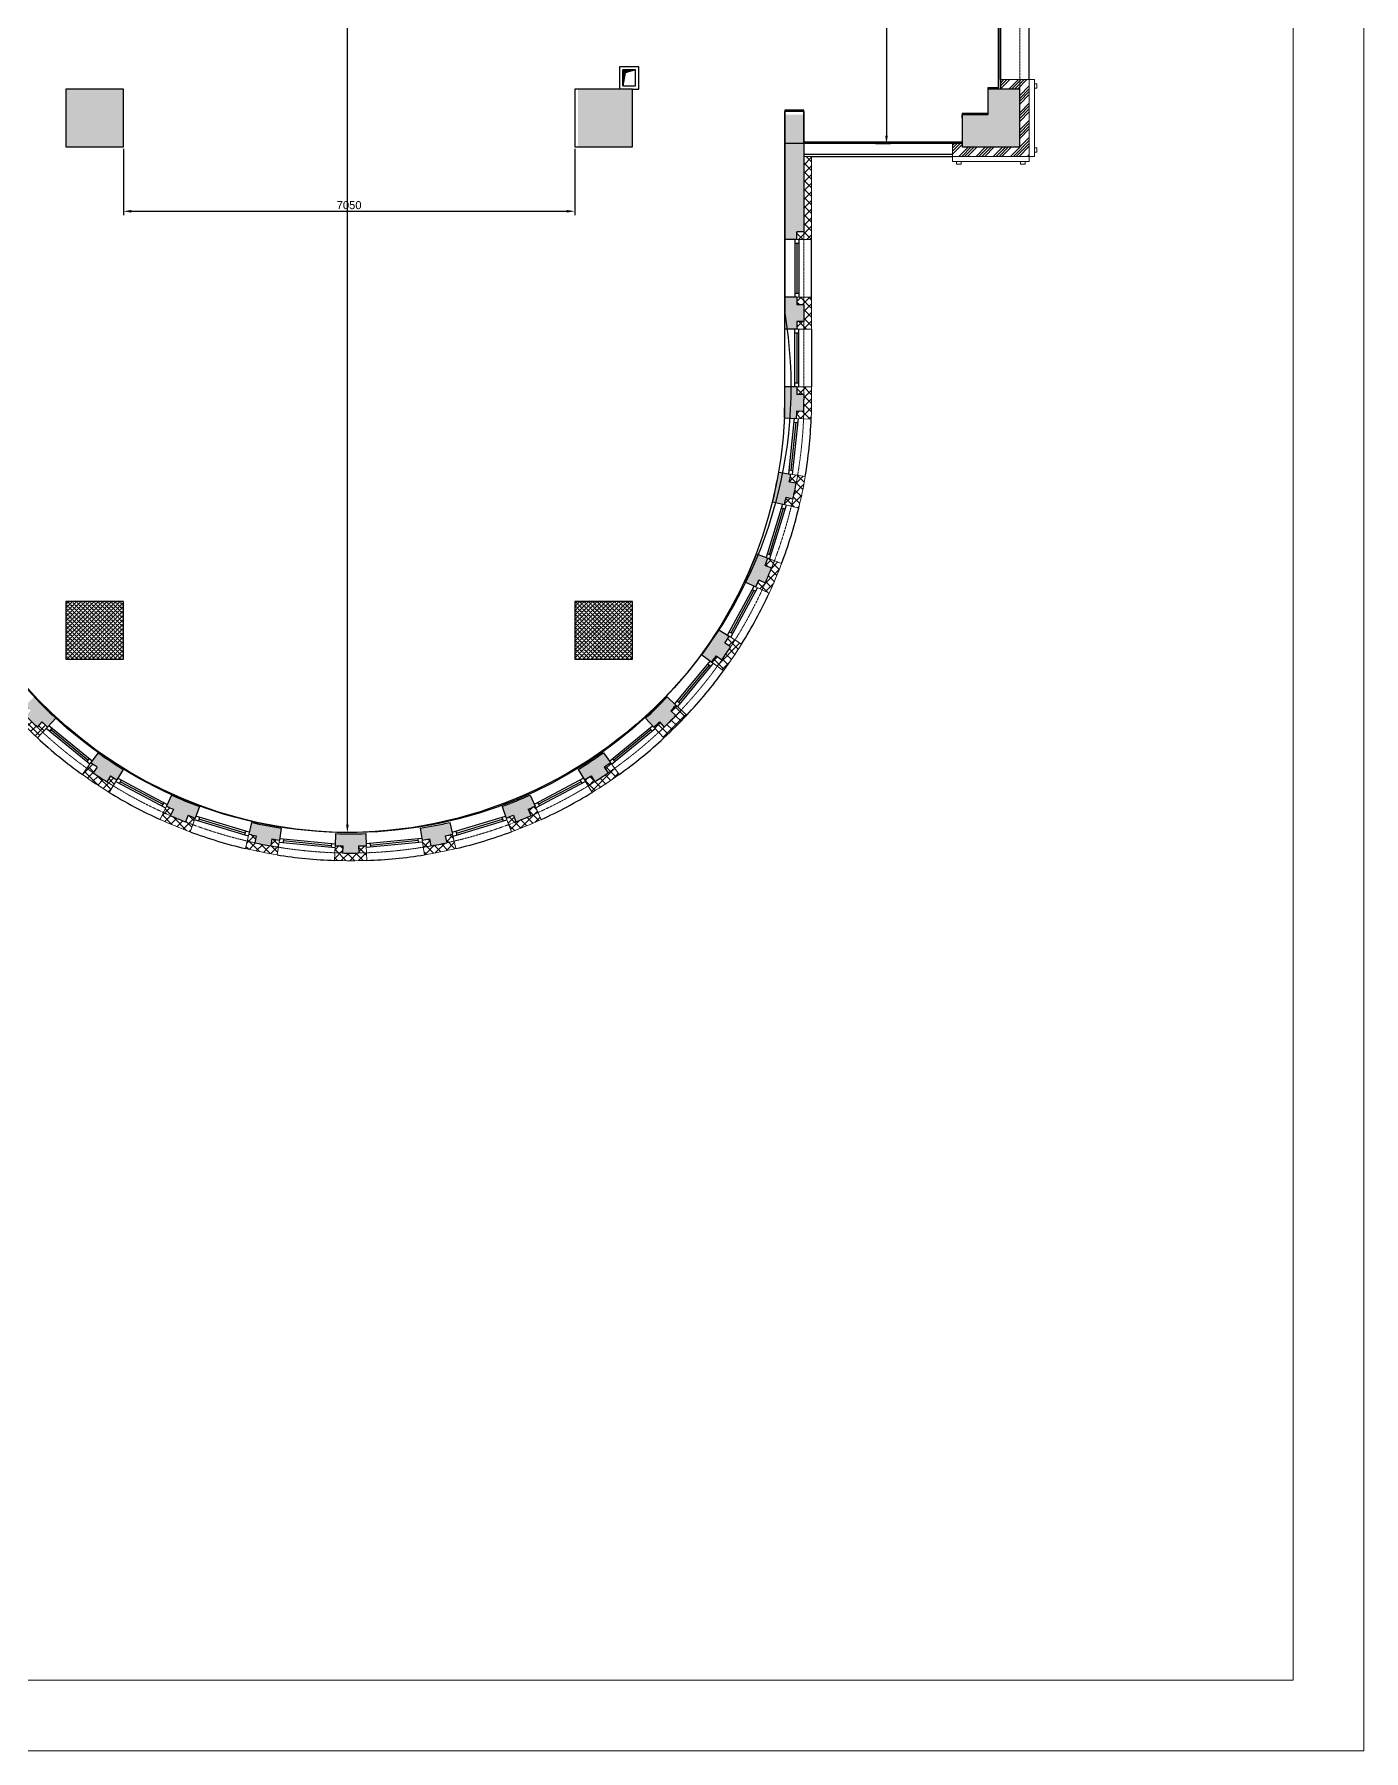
# Model space of a CAD drawing. Header units: millimetres. Extents: x 1175313 to 1258473, y 6259 to 65065.
# Drawn here: x 1237708 to 1258473, y 6259 to 33063 of the extents above; entities that cross this region are included whole.
import ezdxf

# ---------------------------------------------------------------- set-up
doc = ezdxf.new("R2010")
doc.units = ezdxf.units.MM
doc.linetypes.add('HIDDEN', pattern=[0.375, 0.25, -0.125])
for name, color, linetype in [('Baca', 7, 'Continuous'), ('Divar-komek', 7, 'Continuous'), ('Pencere', 7, 'Continuous'), ('plita 2', 7, 'Continuous'), ('Strixleme', 254, 'Continuous'), ('sutun1', 7, 'Continuous'), ('Tavan', 7, 'Continuous')]:
    doc.layers.add(name, color=color, linetype=linetype)
doc.layers.add('Fasad detali', color=37, linetype='Continuous', lineweight=20)
doc.layers.add('obl. mis', color=205, linetype='Continuous', lineweight=18)
doc.layers.add('obl. keramogranit', color=138, linetype='Continuous', lineweight=18, true_color=0x005252)
doc.layers.add('plita', color=182, linetype='Continuous', lineweight=5, true_color=0x3a07c5)
doc.styles.get("Standard").update_dxf_attribs({"font": 'arial.ttf'})
doc.dimstyles.new('ISO-25', dxfattribs={"dimscale": 50, "dimtxt": 2.5, "dimasz": 2.5, "dimexe": 1.25, "dimexo": 0.625, "dimtad": 1, "dimdec": 0, "dimtxsty": 'Standard', "dimcen": 2.5, "dimazin": 3, "dimtfac": 1, "dimtdec": 0, "dimtmove": 0, "dimatfit": 3})
pattern_1 = [(45, (1090324.994, 635036.17), (-33.6759605, 33.6759605), []), (45, (1090358.67, 635036.17), (-33.6759605, 33.6759605), [0, -47.625])]

# ---------------------------------------------------------------- blocks, each defined once
blk = doc.blocks.new('2')
at = {"layer": 'Fasad detali'}
for p, q in [((190494.6, -68361.7), (190494.6, -68353.7)), ((190494.6, -68361.7), (190614.6, -68361.7)), ((190501.1, -68361.7), (190501.1, -68365.7)), ((190501.1, -68365.7), (190508.1, -68365.7)), ((190508.1, -68361.7), (190508.1, -68365.7)), ((190601.1, -68361.7), (190601.1, -68365.7)), ((190601.1, -68365.7), (190608.1, -68365.7)), ((190608.1, -68361.7), (190608.1, -68365.7)), ((190614.6, -68361.7), (190614.6, -68353.7))]:
    blk.add_line(p, q, dxfattribs=at)
blk = doc.blocks.new('*D632')
at = {"color": 0, "lineweight": -2, "transparency": 16777216}
for p, q in [((1242619, 50937), (1242535, 50937)), ((1242598, 20722), (1242598, 50812)), ((1242619, 20597), (1242535, 20597))]:
    blk.add_line(p, q, dxfattribs=at)
at = {"color": 0, "transparency": 16777216}
for points in [[(1242577, 50812), (1242619, 50812), (1242598, 50937)], [(1242577, 20722), (1242619, 20722), (1242598, 20597)]]:
    blk.add_solid(points, dxfattribs=at)
at = {"layer": 'Defpoints', "color": 0, "transparency": 16777216}
for p in [(1242598, 50937), (1242650, 50937), (1242650, 20597)]:
    blk.add_point(p, dxfattribs=at)
at = {"color": 0, "transparency": 16777216, "insert": (1242503, 35767), "char_height": 125, "attachment_point": 5, "rotation": 90}
blk.add_mtext('30340', dxfattribs=at)
blk = doc.blocks.new('*D641')
at = {"color": 0, "lineweight": -2, "transparency": 16777216}
for p, q in [((1250996, 40177), (1251081, 40177)), ((1251019, 40052), (1251019, 31482)), ((1250846, 31357), (1251081, 31357))]:
    blk.add_line(p, q, dxfattribs=at)
at = {"color": 0, "transparency": 16777216}
for points in [[(1250998, 40052), (1251040, 40052), (1251019, 40177)], [(1250998, 31482), (1251040, 31482), (1251019, 31357)]]:
    blk.add_solid(points, dxfattribs=at)
at = {"layer": 'Defpoints', "color": 0, "transparency": 16777216}
for p in [(1250965, 40177), (1250815, 31357), (1251019, 31357)]:
    blk.add_point(p, dxfattribs=at)
at = {"color": 0, "transparency": 16777216, "insert": (1250924, 35767), "char_height": 125, "attachment_point": 5, "rotation": 90}
blk.add_mtext('8820', dxfattribs=at)
blk = doc.blocks.new('*D642')
at = {"color": 0, "lineweight": -2, "transparency": 16777216}
for p, q in [((1239100, 31276), (1239100, 30238)), ((1246150, 31276), (1246150, 30238)), ((1239225, 30300), (1246025, 30300))]:
    blk.add_line(p, q, dxfattribs=at)
at = {"color": 0, "transparency": 16777216}
for points in [[(1239225, 30321), (1239225, 30279), (1239100, 30300)], [(1246025, 30321), (1246025, 30279), (1246150, 30300)]]:
    blk.add_solid(points, dxfattribs=at)
at = {"layer": 'Defpoints', "color": 0, "transparency": 16777216}
for p in [(1239100, 31307), (1246150, 31307), (1246150, 30300)]:
    blk.add_point(p, dxfattribs=at)
at = {"color": 0, "transparency": 16777216, "insert": (1242625, 30395), "char_height": 125, "attachment_point": 5}
blk.add_mtext('7050', dxfattribs=at)

msp = doc.modelspace()

# ---------------------------------------------------------------- hatches: boundary and pattern name
at = {"layer": 'Baca', "linetype": 'ByBlock'}
h = msp.add_hatch(dxfattribs=at)
h.set_pattern_fill('ANSI31', color=256, scale=5, style=0)
h.set_pattern_definition([(45, (1090324.994, -134963.829), (-11.2253202, 11.2253202), [])])
h.paths.add_polyline_path([(1246937.3, 32462.8), (1247089.9, 32507.2), (1246899.9, 32507.2), (1246899.9, 32257.2)])
at = {"layer": 'Strixleme'}
h = msp.add_hatch(dxfattribs=at)
h.set_pattern_fill('SACNCR', color=256, scale=20, style=0)
h.set_pattern_definition(pattern_1)
h.paths.add_polyline_path([(1239099.9, 40207.2), (1238199.9, 40207.2), (1238199.9, 39307.2), (1239099.9, 39307.2)])
h.paths.add_polyline_path([(1239099.9, 32207.2), (1238199.9, 32207.2), (1238199.9, 31307.2), (1239099.9, 31307.2)])
h = msp.add_hatch(dxfattribs=at)
h.set_pattern_fill('SACNCR', color=256, scale=20, style=0)
h.set_pattern_definition(pattern_1)
h.paths.add_polyline_path([(1246199.9, 31307.2), (1247049.9, 31307.2), (1247049.9, 32207.2), (1246199.9, 32207.2)])
h.paths.add_polyline_path([(1246199.9, 39307.2), (1247049.9, 39307.2), (1247049.9, 40207.2), (1246199.9, 40207.2)])
h = msp.add_hatch(dxfattribs=at)
h.set_pattern_fill('ANSI34', color=256, scale=10, style=0)
h.set_pattern_definition([(45, (1090325, 705036.17), (-134.70384, 134.70384), []), (45, (1090369.9, 705036.17), (-134.70384, 134.70384), []), (45, (1090414.8, 705036.17), (-134.70384, 134.70384), []), (45, (1090459.7, 705036.17), (-134.70384, 134.70384), [])])
h.paths.add_polyline_path([(1253249.9, 40357.2), (1252049.9, 40357.2), (1252049.9, 40157.2), (1252199.9, 40157.2), (1252199.9, 40207.2), (1253099.9, 40207.2), (1253099.9, 39307.2), (1252799.9, 39307.2), (1252799.9, 39157.2), (1253249.9, 39157.2)])
h.paths.add_polyline_path([(1253249.9, 32357.2), (1252799.9, 32357.2), (1252799.9, 32207.2), (1253099.9, 32207.2), (1253099.9, 31307.2), (1252199.9, 31307.2), (1252199.9, 31357.2), (1252049.9, 31357.2), (1252049.9, 31157.2), (1253249.9, 31157.2)])
h = msp.add_hatch(dxfattribs=at)
h.set_pattern_fill('SACNCR', color=256, scale=20, style=0)
h.set_pattern_definition([(45, (1090324.994, 285036.17), (-33.6759605, 33.6759605), []), (45, (1090358.67, 285036.17), (-33.6759605, 33.6759605), [0, -47.625])])
h.paths.add_polyline_path([(1252599.9, 39707.2), (1252599.9, 39307.2), (1253099.9, 39307.2), (1253099.9, 40207.2), (1252199.9, 40207.2), (1252199.9, 39707.2)])
h.paths.add_polyline_path([(1252199.9, 31807.2), (1252599.9, 31807.2), (1252599.9, 32207.2), (1253099.9, 32207.2), (1253099.9, 31307.2), (1252199.9, 31307.2)])
h.paths.add_polyline_path([(1252599.9, 35857.2), (1252599.9, 35657.2), (1253649.9, 35657.2), (1253649.9, 35857.2)])
h = msp.add_hatch(dxfattribs=at)
h.set_pattern_fill('SACNCR', color=256, scale=20, style=0)
h.set_pattern_definition(pattern_1)
h.paths.add_polyline_path([(1235869.9, 31857.2), (1235569.9, 31857.2), (1235569.9, 31757.2), (1235869.9, 31757.2)])
edge = h.paths.add_edge_path()
edge.add_arc((1242649.9, 27357.2), 6970, 271.0135, 271.99999, ccw=False)
edge.add_line((1242773.2, 20388.3), (1242777.1, 20278.4))
edge.add_arc((1242649.9, 27357.2), 7080, 268.97115, 271.02883, ccw=False)
edge.add_line((1242522.8, 20278.4), (1242526.6, 20388.3))
edge.add_arc((1242649.9, 27357.2), 6970, 267.99999, 268.98648, ccw=False)
edge.add_line((1242406.7, 20391.5), (1242413.3, 20581.4))
edge.add_arc((1242649.9, 27357.2), 6780, 267.99999, 271.99999)
edge.add_line((1242886.5, 20581.4), (1242893.2, 20391.5))
edge = h.paths.add_edge_path()
edge.add_line((1239097.3, 21582.5), (1238997.7, 21420.7))
edge.add_arc((1242649.9, 27357.2), 6970, 237.41345, 238.39994, ccw=False)
edge.add_line((1238896.1, 21484.5), (1238838.4, 21390.8))
edge.add_arc((1242649.9, 27357.2), 7080, 235.37108, 237.42878, ccw=False)
edge.add_line((1238626.7, 21531.5), (1238690.7, 21620.9))
edge.add_arc((1242649.9, 27357.2), 6970, 234.39992, 235.38641, ccw=False)
edge.add_line((1238592.5, 21689.9), (1238703.1, 21844.4))
edge.add_arc((1242649.9, 27357.2), 6780, 234.39992, 238.39994)
edge = h.paths.add_edge_path()
edge.add_line((1240286.6, 21002.5), (1240220.4, 20824.4))
edge.add_arc((1242649.9, 27357.2), 6970, 248.61344, 249.59993, ccw=False)
edge.add_line((1240108.3, 20867.2), (1240069.9, 20764.1))
edge.add_arc((1242649.9, 27357.2), 7080, 246.57109, 248.62877, ccw=False)
edge.add_line((1239834.8, 20861), (1239880.3, 20961.1))
edge.add_arc((1242649.9, 27357.2), 6970, 245.59993, 246.58642, ccw=False)
edge.add_line((1239770.6, 21009.8), (1239849.1, 21182.8))
edge.add_arc((1242649.9, 27357.2), 6780, 245.59993, 249.59993)
edge = h.paths.add_edge_path()
edge.add_arc((1242649.9, 27357.2), 6970, 259.81346, 260.79995, ccw=False)
edge.add_line((1241417.3, 20497.1), (1241399.7, 20388.5))
edge.add_arc((1242649.9, 27357.2), 7080, 257.77109, 259.82879, ccw=False)
edge.add_line((1241150.3, 20437.9), (1241175.4, 20545))
edge.add_arc((1242649.9, 27357.2), 6970, 256.79993, 257.78642, ccw=False)
edge.add_line((1241058.3, 20571.4), (1241101.7, 20756.4))
edge.add_arc((1242649.9, 27357.2), 6780, 256.79992, 260.79995)
edge.add_line((1241565.9, 20664.5), (1241535.6, 20476.9))
h.paths.add_polyline_path([(1235869.9, 28457.2), (1235679.9, 28457.2), (1235679.9, 28577.2), (1235569.9, 28577.2), (1235569.9, 31757.2), (1235869.9, 31757.2)])
edge = h.paths.add_edge_path()
edge.add_line((1235875.9, 27073.4), (1235686, 27065.4))
edge.add_arc((1242649.9, 27357.2), 6970, 181.4131, 182.39959, ccw=False)
edge.add_line((1235682, 27185.4), (1235572.1, 27180.7))
edge.add_arc((1242649.9, 27357.2), 7080, 180, 181.42842, ccw=False)
edge.add_line((1235569.9, 27357.2), (1235569.9, 27437.2))
edge.add_line((1235569.9, 27437.2), (1235679.9, 27437.2))
edge.add_line((1235679.9, 27437.2), (1235679.9, 27557.2))
edge.add_line((1235679.9, 27557.2), (1235869.9, 27557.2))
edge.add_line((1235869.9, 27557.2), (1235869.9, 27357.2))
edge.add_arc((1242649.9, 27357.2), 6780, 180, 182.39959)
edge = h.paths.add_edge_path()
edge.add_line((1236060, 25763), (1235875.4, 25718.3))
edge.add_arc((1242649.9, 27357.2), 6970, 192.61339, 193.59988, ccw=False)
edge.add_line((1235848.1, 25835.2), (1235741.2, 25809.3))
edge.add_arc((1242649.9, 27357.2), 7080, 190.57103, 192.62872, ccw=False)
edge.add_line((1235690.1, 26058.4), (1235798.6, 26076.7))
edge.add_arc((1242649.9, 27357.2), 6970, 189.59986, 190.58635, ccw=False)
edge.add_line((1235777.5, 26194.9), (1235964.9, 26226.6))
edge.add_arc((1242649.9, 27357.2), 6780, 189.59986, 193.59987)
edge = h.paths.add_edge_path()
edge.add_line((1236495.2, 24513.4), (1236322.7, 24433.7))
edge.add_arc((1242649.9, 27357.2), 6970, 203.81336, 204.79985, ccw=False)
edge.add_line((1236273.3, 24543), (1236173.4, 24496.9))
edge.add_arc((1242649.9, 27357.2), 7080, 201.77102, 203.82869, ccw=False)
edge.add_line((1236074.9, 24731.3), (1236177.8, 24770.3))
edge.add_arc((1242649.9, 27357.2), 6970, 200.79986, 201.78635, ccw=False)
edge.add_line((1236134.2, 24882.2), (1236311.8, 24949.6))
edge.add_arc((1242649.9, 27357.2), 6780, 200.79985, 204.79985)
edge = h.paths.add_edge_path()
edge.add_line((1237164.8, 23372.1), (1237011.1, 23260.4))
edge.add_arc((1242649.9, 27357.2), 6970, 215.01336, 215.99985, ccw=False)
edge.add_line((1236941.4, 23358.1), (1236852.4, 23293.4))
edge.add_arc((1242649.9, 27357.2), 7080, 212.971, 215.02869, ccw=False)
edge.add_line((1236710.2, 23504.2), (1236803.5, 23562.5))
edge.add_arc((1242649.9, 27357.2), 6970, 211.99984, 212.98632, ccw=False)
edge.add_line((1236739, 23663.7), (1236900.2, 23764.4))
edge.add_arc((1242649.9, 27357.2), 6780, 211.99983, 215.99985)
edge = h.paths.add_edge_path()
edge.add_line((1238043.3, 22382.6), (1237914.2, 22243.1))
edge.add_arc((1242649.9, 27357.2), 6970, 226.21339, 227.19988, ccw=False)
edge.add_line((1237826.9, 22325.4), (1237752.1, 22244.7))
edge.add_arc((1242649.9, 27357.2), 7080, 224.17105, 226.22872, ccw=False)
edge.add_line((1237571.7, 22423.9), (1237651.9, 22499.2))
edge.add_arc((1242649.9, 27357.2), 6970, 223.19989, 224.18638, ccw=False)
edge.add_line((1237569, 22586), (1237707.5, 22716))
edge.add_arc((1242649.9, 27357.2), 6780, 223.19988, 227.19988)
h = msp.add_hatch(dxfattribs=at)
h.set_pattern_fill('SACNCR', color=256, scale=20, style=0)
h.set_pattern_definition(pattern_1)
h.paths.add_polyline_path([(1249729.9, 31807.2), (1249429.9, 31807.2), (1249429.9, 31757.2), (1249729.9, 31757.2)])
h.paths.add_polyline_path([(1246202.6, 21582.5), (1246302.1, 21420.7, 0.0043044), (1246403.8, 21484.5), (1246461.4, 21390.8, 0.0089786), (1246673.2, 21531.5), (1246609.2, 21620.9, 0.0043044), (1246707.3, 21689.9), (1246596.7, 21844.4, -0.0174552)])
h.paths.add_polyline_path([(1245013.3, 21002.5), (1245079.5, 20824.4, 0.0043044), (1245191.6, 20867.2), (1245229.9, 20764.1, 0.0089785), (1245465, 20861), (1245419.6, 20961.1, 0.0043044), (1245529.3, 21009.8), (1245450.8, 21182.8, -0.0174551)])
h.paths.add_polyline_path([(1243764.3, 20476.9, 0.0043044), (1243882.6, 20497.1), (1243900.2, 20388.5, 0.0089786), (1244149.6, 20437.9), (1244124.5, 20545, 0.0043044), (1244241.5, 20571.4), (1244198.2, 20756.4, -0.0174552), (1243733.9, 20664.5)])
h.paths.add_polyline_path([(1249424, 27073.4), (1249613.8, 27065.4, 0.0043044), (1249617.8, 27185.4), (1249727.7, 27180.7, 0.0062327), (1249729.9, 27357.2), (1249729.9, 27437.2), (1249619.9, 27437.2), (1249619.9, 27557.2), (1249429.9, 27557.2), (1249429.9, 27357.2, -0.0104706)])
h.paths.add_polyline_path([(1249239.8, 25763), (1249424.5, 25718.3, 0.0043044), (1249451.7, 25835.2), (1249558.6, 25809.3, 0.0089786), (1249609.8, 26058.4), (1249501.3, 26076.7, 0.0043044), (1249522.3, 26194.9), (1249335, 26226.6, -0.0174551)])
h.paths.add_polyline_path([(1248804.7, 24513.4), (1248977.1, 24433.7, 0.0043044), (1249026.5, 24543), (1249126.4, 24496.9, 0.0089785), (1249224.9, 24731.3), (1249122.1, 24770.3, 0.0043044), (1249165.7, 24882.2), (1248988.1, 24949.6, -0.017455)])
h.paths.add_polyline_path([(1248135.1, 23372.1), (1248288.8, 23260.4, 0.0043044), (1248358.5, 23358.1), (1248447.5, 23293.4, 0.0089786), (1248589.7, 23504.2), (1248496.4, 23562.5, 0.0043044), (1248560.8, 23663.7), (1248399.7, 23764.4, -0.0174551)])
h.paths.add_polyline_path([(1247256.6, 22382.6), (1247385.6, 22243.1, 0.0043044), (1247473, 22325.4), (1247547.7, 22244.7, 0.0089785), (1247728.1, 22423.9), (1247648, 22499.2, 0.0043044), (1247730.8, 22586), (1247592.3, 22716, -0.017455)])
h.paths.add_polyline_path([(1249429.9, 28957.2), (1249619.9, 28957.2), (1249619.9, 28837.2), (1249729.9, 28837.2), (1249729.9, 28577.2), (1249619.9, 28577.2), (1249619.9, 28457.2), (1249429.9, 28457.2)])
h.paths.add_polyline_path([(1249619.9, 29857.2), (1249429.9, 29857.2), (1249429.9, 31757.2), (1249729.9, 31757.2), (1249729.9, 29977.2), (1249619.9, 29977.2)])
h = msp.add_hatch(dxfattribs=at)
h.set_pattern_fill('ANSI37', color=256, scale=30, style=0)
h.set_pattern_definition([(315, (1090324.99, -633521.7), (-67.351921, -67.351921), []), (225, (1090324.99, -633521.7), (-67.351921, 67.351921), [])])
h.paths.add_polyline_path([(1235686, 27065.4), (1235456.2, 27055.8, -0.0104721), (1235449.9, 27357.2), (1235449.9, 27557.2), (1235679.9, 27557.2), (1235679.9, 27437.2), (1235569.9, 27437.2), (1235569.9, 27357.2, 0.0062332), (1235572.1, 27180.7), (1235682, 27185.4, 0.0043055)])
h.paths.add_polyline_path([(1236173.4, 24496.9), (1236273.3, 24543, 0.0043044), (1236322.7, 24433.7), (1236113.9, 24337.2, -0.017455), (1235919.2, 24800.5), (1236134.2, 24882.2, 0.0043044), (1236177.8, 24770.3), (1236074.9, 24731.3, 0.0089785)])
h.paths.add_polyline_path([(1249185.9, 24337.2), (1248977.1, 24433.7, 0.0043044), (1249026.5, 24543), (1249126.4, 24496.9, 0.0089785), (1249224.9, 24731.3), (1249122.1, 24770.3, 0.0043044), (1249165.7, 24882.2), (1249380.7, 24800.5, -0.017455)])
h.paths.add_polyline_path([(1235679.9, 28457.2), (1235449.9, 28457.2), (1235449.9, 28957.2), (1235449.9, 29557.2), (1235569.9, 29557.2), (1235569.9, 28577.2), (1235679.9, 28577.2)])
h.paths.add_polyline_path([(1235875.4, 25718.3), (1235651.8, 25664.2, -0.0174551), (1235550.8, 26156.5), (1235777.5, 26194.9, 0.0043044), (1235798.6, 26076.7), (1235690.1, 26058.4, 0.0089786), (1235741.2, 25809.3), (1235848.1, 25835.2, 0.0043044)])
h.paths.add_polyline_path([(1236825, 23125.2, -0.0174551), (1236544, 23541.8), (1236739, 23663.7, 0.0043044), (1236803.5, 23562.5), (1236710.2, 23504.2, 0.0089786), (1236852.4, 23293.4), (1236941.4, 23358.1, 0.0043044), (1237011.1, 23260.4)])
h.paths.add_polyline_path([(1237752.1, 22244.7), (1237826.9, 22325.4, 0.0043044), (1237914.2, 22243.1), (1237757.9, 22074.4, -0.017455), (1237401.3, 22428.5), (1237569, 22586, 0.0043044), (1237651.9, 22499.2), (1237571.7, 22423.9, 0.0089785)])
h.paths.add_polyline_path([(1238877.2, 21224.8, -0.0174552), (1238458.6, 21502.9), (1238592.5, 21689.9, 0.0043044), (1238690.7, 21620.9), (1238626.7, 21531.5, 0.0089786), (1238838.4, 21390.8), (1238896.1, 21484.5, 0.0043044), (1238997.7, 21420.7)])
h.paths.add_polyline_path([(1240140.2, 20608.8, -0.0174551), (1239675.6, 20800.3), (1239770.6, 21009.8, 0.0043044), (1239880.3, 20961.1), (1239834.8, 20861, 0.0089785), (1240069.9, 20764.1), (1240108.3, 20867.2, 0.0043044), (1240220.4, 20824.4)])
h.paths.add_polyline_path([(1241498.8, 20249.9, -0.0174552), (1241005.8, 20347.5), (1241058.3, 20571.4, 0.0043044), (1241175.4, 20545), (1241150.3, 20437.9, 0.0089786), (1241399.7, 20388.5), (1241417.3, 20497.1, 0.0043044), (1241535.6, 20476.9)])
h.paths.add_polyline_path([(1242901.2, 20161.6, -0.0174551), (1242398.7, 20161.6), (1242406.7, 20391.5, 0.0043044), (1242526.6, 20388.3), (1242522.8, 20278.4, 0.0089786), (1242777.1, 20278.4), (1242773.2, 20388.3, 0.0043044), (1242893.2, 20391.5)])
h.paths.add_polyline_path([(1244294.1, 20347.5, -0.0174552), (1243801.1, 20249.9), (1243764.3, 20476.9, 0.0043044), (1243882.6, 20497.1), (1243900.2, 20388.5, 0.0089786), (1244149.6, 20437.9), (1244124.5, 20545, 0.0043044), (1244241.5, 20571.4)])
h.paths.add_polyline_path([(1245159.7, 20608.8), (1245079.5, 20824.4, 0.0043044), (1245191.6, 20867.2), (1245229.9, 20764.1, 0.0089785), (1245465, 20861), (1245419.6, 20961.1, 0.0043044), (1245529.3, 21009.8), (1245624.3, 20800.3, -0.0174551)])
h.paths.add_polyline_path([(1246841.2, 21502.9, -0.0174552), (1246422.6, 21224.8), (1246302.1, 21420.7, 0.0043044), (1246403.8, 21484.5), (1246461.4, 21390.8, 0.0089786), (1246673.2, 21531.5), (1246609.2, 21620.9, 0.0043044), (1246707.3, 21689.9)])
h.paths.add_polyline_path([(1247898.5, 22428.5, -0.017455), (1247541.9, 22074.4), (1247385.6, 22243.1, 0.0043044), (1247473, 22325.4), (1247547.7, 22244.7, 0.0089785), (1247728.1, 22423.9), (1247648, 22499.2, 0.0043044), (1247730.8, 22586)])
h.paths.add_polyline_path([(1248474.9, 23125.2), (1248288.8, 23260.4, 0.0043044), (1248358.5, 23358.1), (1248447.5, 23293.4, 0.0089786), (1248589.7, 23504.2), (1248496.4, 23562.5, 0.0043044), (1248560.8, 23663.7), (1248755.9, 23541.8, -0.0174551)])
h.paths.add_polyline_path([(1249648.1, 25664.2), (1249424.5, 25718.3, 0.0043044), (1249451.7, 25835.2), (1249558.6, 25809.3, 0.0089786), (1249609.8, 26058.4), (1249501.3, 26076.7, 0.0043044), (1249522.3, 26194.9), (1249749.1, 26156.5, -0.0174551)])
h.paths.add_polyline_path([(1249849.9, 27357.2, -0.0104717), (1249843.6, 27055.8), (1249613.8, 27065.4, 0.0043055), (1249617.8, 27185.4), (1249727.7, 27180.7, 0.0062327), (1249729.9, 27357.2), (1249729.9, 27437.2), (1249619.9, 27437.2), (1249619.9, 27557.2), (1249849.9, 27557.2)])
h.paths.add_polyline_path([(1249849.9, 28457.2), (1249619.9, 28457.2), (1249619.9, 28577.2), (1249729.9, 28577.2), (1249729.9, 28837.2), (1249619.9, 28837.2), (1249619.9, 28957.2), (1249849.9, 28957.2)])
h.paths.add_polyline_path([(1249849.9, 29857.2), (1249619.9, 29857.2), (1249619.9, 29977.2), (1249729.9, 29977.2), (1249729.9, 31157.2), (1249849.9, 31157.2)])
h = msp.add_hatch(dxfattribs=at)
h.set_pattern_fill('SACNCR', color=256, scale=20, style=0)
h.set_pattern_definition([(225, (1338974.86, -143521.7), (33.67596, -33.67596), []), (225, (1338941.186, -143521.7), (33.67596, -33.67596), [0, -47.625])])
h.paths.add_polyline_path([(1239099.9, 23307.2), (1238199.9, 23307.2), (1238199.9, 24207.2), (1239099.9, 24207.2)])
h = msp.add_hatch(dxfattribs=at)
h.set_pattern_fill('SACNCR', color=256, scale=20, style=0)
h.set_pattern_definition(pattern_1)
h.paths.add_polyline_path([(1246149.9, 23307.2), (1247049.9, 23307.2), (1247049.9, 24207.2), (1246149.9, 24207.2)])

# ---------------------------------------------------------------- linework, layer by layer
at = {"color": 251, "lineweight": 5, "true_color": 0x636466}
msp.add_lwpolyline([(1175313.3, 6258.6), (1258473.3, 6258.6), (1258473.3, 65064.6), (1175313.3, 65064.6), (1175313.3, 6258.6)], dxfattribs=at)
msp.add_lwpolyline([(1176413.3, 7358.6), (1257373.3, 7358.6), (1257373.3, 63964.6), (1176413.3, 63964.6)], close=True, dxfattribs=at)
at = {"color": 1, "lineweight": 30}
msp.add_lwpolyline([(1252799.9, 39307.2), (1252799.9, 32207.2), (1252599.9, 32207.2), (1252599.9, 31807.2), (1252199.9, 31807.2), (1252199.9, 31357.2), (1249429.9, 31357.2), (1249429.9, 28707.2, -0.4599022), (1242649.9, 20597.2, -0.416302), (1235869.9, 27357.2), (1235869.9, 29777.2), (1230849.9, 29777.2), (1230849.9, 48257.2)], format="xyb", dxfattribs=at)
at = {"layer": 'Baca', "linetype": 'ByBlock'}
msp.add_lwpolyline([(1247099.9, 32507.2), (1246937.3, 32462.8), (1246899.9, 32257.2)], dxfattribs=at)
at = {"layer": 'Divar-komek'}
for p, q in [((1253249.9, 32357.2), (1253249.9, 35557.2)), ((1249429.9, 28957.2), (1249429.9, 29857.2)), ((1249849.9, 28957.2), (1249849.9, 29857.2)), ((1249849.9, 28457.2), (1249849.9, 27557.2))]:
    msp.add_line(p, q, dxfattribs=at)
for radius, start, end in [(6970, 357.60016, 357.6003), (7200, 350.40025, 357.6003), (7200, 339.20034, 346.40038), (6970, 346.40027, 346.40038), (7200, 328.0004, 335.20044), (7200, 316.79988, 323.99992), (6970, 316.79988, 316.79997), (7200, 227.20002, 234.40007), (7200, 305.59993, 312.79998), (7200, 238.39993, 245.59998), (7200, 294.40002, 301.60007), (7200, 249.59988, 256.79992), (7200, 283.20008, 290.40012), (7200, 260.79995, 267.99999), (7200, 272.00001, 279.20005)]:
    msp.add_arc((1242649.9, 27357.2), radius, start, end, dxfattribs=at)
at = {"layer": 'obl. keramogranit'}
for p, q in [((1252799.9, 32357.2), (1253249.9, 32357.2)), ((1252799.9, 32357.2), (1252799.9, 32207.2)), ((1253249.9, 31157.2), (1253249.9, 32357.2)), ((1252049.9, 31157.2), (1252049.9, 31357.2)), ((1252049.9, 31357.2), (1252199.9, 31357.2)), ((1252049.9, 31157.2), (1253249.9, 31157.2))]:
    msp.add_line(p, q, dxfattribs=at)
at = {"layer": 'obl. mis'}
for p, q in [((1249849.9, 31157.2), (1249729.9, 31157.2)), ((1249849.9, 31157.2), (1249849.9, 29857.2)), ((1249619.9, 29857.2), (1249849.9, 29857.2)), ((1249849.9, 28957.2), (1249619.9, 28957.2)), ((1249849.9, 28957.2), (1249849.9, 28457.2)), ((1249849.9, 28457.2), (1249849.9, 28957.2)), ((1249849.9, 28457.2), (1249619.9, 28457.2)), ((1249619.9, 27557.2), (1249849.9, 27557.2)), ((1249849.9, 27557.2), (1249849.9, 27357.2)), ((1249613.8, 27065.4), (1249843.6, 27055.8)), ((1249840.9, 26995.8), (1249841.1, 26995.8)), ((1249749.1, 26156.5), (1249522.3, 26194.9)), ((1249648.1, 25664.2), (1249424.5, 25718.3)), ((1249633.9, 25605.9), (1249633.7, 25606)), ((1249165.7, 24882.2), (1249380.7, 24800.5)), ((1248986.2, 24429.5), (1249185.9, 24337.2)), ((1248755.9, 23541.8), (1248560.8, 23663.7)), ((1248288.8, 23260.4), (1248474.9, 23125.2)), ((1247730.8, 22586), (1247898.5, 22428.5)), ((1237914.2, 22243.1), (1237757.9, 22074.4)), ((1247385.6, 22243.1), (1247541.9, 22074.4)), ((1238458.6, 21502.9), (1238592.5, 21689.9)), ((1246841.2, 21502.9), (1246707.3, 21689.9)), ((1238997.7, 21420.7), (1238877.2, 21224.8)), ((1246302.1, 21420.7), (1246422.6, 21224.8)), ((1239675.6, 20800.3), (1239770.6, 21009.8)), ((1245624.3, 20800.3), (1245529.3, 21009.8)), ((1240220.4, 20824.4), (1240140.2, 20608.8)), ((1245079.5, 20824.4), (1245159.7, 20608.8)), ((1241005.8, 20347.5), (1241058.3, 20571.4)), ((1241498.8, 20249.9), (1241535.6, 20476.9)), ((1242406.7, 20391.5), (1242398.7, 20161.6)), ((1242893.2, 20391.5), (1242901.2, 20161.6)), ((1243801.1, 20249.9), (1243764.3, 20476.9)), ((1244294.1, 20347.5), (1244241.5, 20571.4))]:
    msp.add_line(p, q, dxfattribs=at)
for start, end in [(357.60015, 0.0001), (346.40012, 350.40013), (335.20014, 339.20014), (324.00014, 328.00016), (223.19989, 227.19989), (312.80011, 316.80011), (234.39992, 238.39994), (301.60006, 305.60008), (245.59993, 249.59993), (290.40007, 294.40007), (256.79993, 260.79995), (267.99999, 271.99999), (279.20005, 283.20007)]:
    msp.add_arc((1242649.9, 27357.2), 7200, start, end, dxfattribs=at)
at = {"layer": 'Pencere'}
for p, q in [((1252769.9, 32207.2), (1252769.9, 35657.2)), ((1252799.9, 32357.2), (1252799.9, 35557.2)), ((1252049.9, 31187.2), (1249729.9, 31187.2)), ((1249849.9, 31157.2), (1252049.9, 31157.2)), ((1249589.9, 29857.2), (1249589.9, 28957.2)), ((1249649.9, 29797.2), (1249589.9, 29797.2)), ((1249619.9, 29797.2), (1249619.9, 29017.2)), ((1249649.9, 29857.2), (1249649.9, 28957.2)), ((1249649.9, 29017.2), (1249589.9, 29017.2)), ((1249589.9, 27557.2), (1249589.9, 28457.2)), ((1249649.9, 27557.2), (1249649.9, 28457.2)), ((1249649.9, 28397.2), (1249589.9, 28397.2)), ((1249619.9, 28397.2), (1249619.9, 27617.2)), ((1249649.9, 27617.2), (1249589.9, 27617.2)), ((1249492.7, 26199.9), (1249583.8, 27066.7)), ((1249528.8, 26256.4), (1249607.3, 27003.9)), ((1249552, 26189.9), (1249643.8, 27064.1)), ((1249577.5, 27007), (1249637.2, 27000.7)), ((1249499, 26259.6), (1249558.6, 26253.3)), ((1249395.3, 25725.4), (1249137.6, 24892.8)), ((1249406.2, 25659.2), (1249184, 24941.2)), ((1249453.7, 25711.2), (1249193.8, 24871.5)), ((1249377.5, 25668.1), (1249434.9, 25650.3)), ((1249155.3, 24950.1), (1249212.6, 24932.4)), ((1248535.3, 23679.6), (1248949.8, 24446.3)), ((1248586.3, 23647.8), (1249004.4, 24421.1)), ((1248921.3, 24393.5), (1248974.1, 24365)), ((1248590.3, 23718.2), (1248947.7, 24379.3)), ((1248563.9, 23732.4), (1248616.7, 23703.9)), ((1248264.5, 23278.1), (1247708.9, 22606.5)), ((1248313.1, 23242.7), (1247752.8, 22565.4)), ((1248249.3, 23212.7), (1247770.3, 22633.6)), ((1248226.2, 23231.8), (1248272.4, 23193.6)), ((1247747.2, 22652.7), (1247793.4, 22614.5)), ((1238610, 21714.4), (1237934.6, 22265.2)), ((1246689.8, 21714.4), (1247365.2, 22265.2)), ((1238575, 21665.5), (1237893.8, 22221.1)), ((1237981.1, 22227.3), (1237943.2, 22180.8)), ((1238544.6, 21729.1), (1237962.1, 22204.1)), ((1246724.8, 21665.5), (1247406.1, 22221.1)), ((1246755.3, 21729.1), (1247337.7, 22204.1)), ((1247318.7, 22227.3), (1247356.7, 22180.8)), ((1238563.5, 21752.3), (1238525.6, 21705.8)), ((1246736.3, 21752.3), (1246774.3, 21705.8)), ((1239013.5, 21446.3), (1239783, 21037.2)), ((1246286.4, 21446.3), (1245516.8, 21037.2)), ((1238982, 21395.1), (1239758.2, 20982.4)), ((1239066.5, 21418.2), (1239038.3, 21365.2)), ((1239052.4, 21391.7), (1239716, 21038.8)), ((1246317.9, 21395.1), (1245541.7, 20982.4)), ((1246247.5, 21391.7), (1245583.9, 21038.8)), ((1246233.4, 21418.2), (1246261.6, 21365.2)), ((1239730.1, 21065.3), (1239701.9, 21012.3)), ((1245569.8, 21065.3), (1245598, 21012.3)), ((1241051.5, 20542.1), (1240209.9, 20796.2)), ((1241065.2, 20600.7), (1240230.8, 20852.6)), ((1240288.3, 20835.2), (1240270.9, 20777.8)), ((1240999.1, 20589.3), (1240279.6, 20806.5)), ((1244234.7, 20600.7), (1245069, 20852.6)), ((1244248.4, 20542.1), (1245089.9, 20796.2)), ((1244300.8, 20589.3), (1245020.3, 20806.5)), ((1245011.6, 20835.2), (1245028.9, 20777.8)), ((1241007.8, 20618), (1240990.4, 20560.6)), ((1241530.8, 20447.2), (1242405.6, 20361.5)), ((1241540.4, 20506.6), (1242407.7, 20421.5)), ((1241600.1, 20500.7), (1241594.2, 20441)), ((1241597.2, 20470.9), (1242345.1, 20397.5)), ((1242348.1, 20427.4), (1242342.2, 20367.7)), ((1243759.5, 20506.6), (1242892.1, 20421.5)), ((1243769.1, 20447.2), (1242894.2, 20361.5)), ((1242951.8, 20427.4), (1242957.7, 20367.7)), ((1243702.7, 20470.9), (1242954.7, 20397.5)), ((1243699.8, 20500.7), (1243705.6, 20441)), ((1244292.1, 20618), (1244309.4, 20560.6))]:
    msp.add_line(p, q, dxfattribs=at)
at = {"layer": 'plita', "linetype": 'HIDDEN', "ltscale": 5}
for p, q in [((1253099.9, 35657.2), (1253099.9, 32207.2)), ((1249729.9, 28837.2), (1249729.9, 29977.2)), ((1249729.9, 28577.2), (1249729.9, 27437.2))]:
    msp.add_line(p, q, dxfattribs=at)
for start, end in [(349.42897, 358.57158), (338.22898, 347.37128), (327.029, 336.17131), (315.82895, 324.97131), (226.22872, 235.37108), (304.62892, 313.77128), (237.42878, 246.57109), (293.42891, 302.57122), (248.62877, 257.77109), (282.22891, 291.37123), (259.82879, 268.97117), (271.02883, 280.17121)]:
    msp.add_arc((1242649.9, 27357.2), 7080, start, end, dxfattribs=at)
at = {"layer": 'plita 2'}
for p, q in [((1247099.9, 32507.2), (1246899.9, 32507.2)), ((1246899.9, 32257.2), (1246899.9, 32507.2)), ((1247099.9, 32257.2), (1247099.9, 32507.2)), ((1246899.9, 32257.2), (1247099.9, 32257.2)), ((1252049.9, 31357.2), (1249729.9, 31357.2))]:
    msp.add_line(p, q, dxfattribs=at)
at = {"layer": 'sutun1'}
for p, q in [((1249429.9, 29857.2), (1249429.9, 31857.2)), ((1249729.9, 31857.2), (1249429.9, 31857.2)), ((1249729.9, 31857.2), (1249729.9, 29977.2)), ((1252199.9, 31757.2), (1252199.9, 31807.2)), ((1249619.9, 29857.2), (1249429.9, 29857.2)), ((1249729.9, 29977.2), (1249619.9, 29977.2)), ((1249619.9, 29857.2), (1249619.9, 29977.2)), ((1249429.9, 28457.2), (1249429.9, 28957.2)), ((1249619.9, 28957.2), (1249429.9, 28957.2)), ((1249619.9, 28957.2), (1249619.9, 28837.2)), ((1249729.9, 28837.2), (1249619.9, 28837.2)), ((1249729.9, 28837.2), (1249729.9, 28577.2)), ((1249619.9, 28457.2), (1249429.9, 28457.2)), ((1249729.9, 28577.2), (1249619.9, 28577.2)), ((1249619.9, 28577.2), (1249619.9, 28457.2)), ((1249619.9, 27557.2), (1249429.9, 27557.2)), ((1249429.9, 27357.2), (1249429.9, 27557.2)), ((1249619.9, 27557.2), (1249619.9, 27437.2)), ((1249729.9, 27437.2), (1249619.9, 27437.2)), ((1249729.9, 27437.2), (1249729.9, 27357.2)), ((1249424, 27073.4), (1249613.8, 27065.4)), ((1249617.8, 27185.4), (1249727.7, 27180.7)), ((1249335, 26226.6), (1249522.3, 26194.9)), ((1249501.3, 26076.7), (1249609.8, 26058.4)), ((1249239.8, 25763), (1249424.5, 25718.3)), ((1249451.7, 25835.2), (1249558.6, 25809.3)), ((1248988.1, 24949.6), (1249165.7, 24882.2)), ((1249122.1, 24770.3), (1249224.9, 24731.3)), ((1248804.7, 24513.4), (1248977.1, 24433.7)), ((1249026.5, 24543), (1249126.4, 24496.9)), ((1248399.7, 23764.4), (1248560.8, 23663.7)), ((1248135.1, 23372.1), (1248288.8, 23260.4)), ((1248358.5, 23358.1), (1248447.5, 23293.4)), ((1248496.4, 23562.5), (1248589.7, 23504.2)), ((1247592.3, 22716), (1247730.8, 22586)), ((1237826.9, 22325.4), (1237752.1, 22244.7)), ((1238043.3, 22382.6), (1237914.2, 22243.1)), ((1247256.6, 22382.6), (1247385.6, 22243.1)), ((1247473, 22325.4), (1247547.7, 22244.7)), ((1247648, 22499.2), (1247728.1, 22423.9)), ((1238703.1, 21844.4), (1238592.5, 21689.9)), ((1246596.7, 21844.4), (1246707.3, 21689.9)), ((1238690.7, 21620.9), (1238626.7, 21531.5)), ((1238896.1, 21484.5), (1238838.4, 21390.8)), ((1239097.3, 21582.5), (1238997.7, 21420.7)), ((1246202.6, 21582.5), (1246302.1, 21420.7)), ((1246403.8, 21484.5), (1246461.4, 21390.8)), ((1246609.2, 21620.9), (1246673.2, 21531.5)), ((1239849.1, 21182.8), (1239770.6, 21009.8)), ((1245450.8, 21182.8), (1245529.3, 21009.8)), ((1239880.3, 20961.1), (1239834.8, 20861)), ((1240286.6, 21002.5), (1240220.4, 20824.4)), ((1245013.3, 21002.5), (1245079.5, 20824.4)), ((1245419.6, 20961.1), (1245465, 20861)), ((1240108.3, 20867.2), (1240069.9, 20764.1)), ((1241101.7, 20756.4), (1241058.3, 20571.4)), ((1241565.9, 20664.5), (1241535.6, 20476.9)), ((1243733.9, 20664.5), (1243764.3, 20476.9)), ((1244198.2, 20756.4), (1244241.5, 20571.4)), ((1245191.6, 20867.2), (1245229.9, 20764.1)), ((1241175.4, 20545), (1241150.3, 20437.9)), ((1241417.3, 20497.1), (1241399.7, 20388.5)), ((1242413.3, 20581.4), (1242406.7, 20391.5)), ((1242526.6, 20388.3), (1242522.8, 20278.4)), ((1242773.2, 20388.3), (1242777.1, 20278.4)), ((1242886.5, 20581.4), (1242893.2, 20391.5)), ((1243882.6, 20497.1), (1243900.2, 20388.5)), ((1244124.5, 20545), (1244149.6, 20437.9))]:
    msp.add_line(p, q, dxfattribs=at)
at = {"layer": 'sutun1', "color": 183}
msp.add_lwpolyline([(1252769.9, 35677.2), (1252769.9, 32227.2), (1252599.9, 32227.2), (1252599.9, 31827.2), (1252199.9, 31827.2), (1252199.9, 31377.2), (1249729.9, 31377.2), (1249729.9, 31877.2), (1249429.9, 31877.2), (1249424, 27093.4, -0.9004084), (1235964.9, 26246.6, -0.0481971), (1235869.9, 27577.2), (1235869.9, 31877.2), (1235569.9, 31877.2), (1235569.9, 29777.2), (1230849.9, 29777.2), (1230849.9, 31327.2), (1231099.9, 31327.2), (1231099.9, 32227.2), (1230849.9, 32227.2), (1230849.9, 39327.2)], format="xyb", dxfattribs=at)
at = {"layer": 'sutun1'}
for points in [[(1238199.9, 31307.2), (1239099.9, 31307.2), (1239099.9, 32207.2), (1238199.9, 32207.2)], [(1246149.9, 31307.2), (1247049.9, 31307.2), (1247049.9, 32207.2), (1246149.9, 32207.2)], [(1238199.9, 23307.2), (1239099.9, 23307.2), (1239099.9, 24207.2), (1238199.9, 24207.2)], [(1246149.9, 23307.2), (1247049.9, 23307.2), (1247049.9, 24207.2), (1246149.9, 24207.2)]]:
    msp.add_lwpolyline(points, close=True, dxfattribs=at)
msp.add_lwpolyline([(1252599.9, 31807.2), (1252199.9, 31807.2), (1252199.9, 31307.2), (1253099.9, 31307.2), (1253099.9, 32207.2), (1252599.9, 32207.2), (1252599.9, 31807.2)], dxfattribs=at)
for radius, start, end in [(6780, 357.60041, 0.00014), (7080, 358.57158, 0.0001), (6970, 357.60016, 358.5869), (6780, 346.40013, 350.40014), (6970, 349.41365, 350.40014), (7080, 347.37128, 349.42897), (6970, 346.40012, 347.38661), (6780, 335.20015, 339.20015), (6970, 338.21365, 339.20014), (7080, 336.17131, 338.22898), (6970, 335.20014, 336.18664), (6780, 324.00015, 328.00017), (6970, 327.01368, 328.00016), (6970, 324.00015, 324.98664), (7080, 324.97131, 327.029), (6780, 223.19988, 227.19988), (6780, 312.80012, 316.80012), (6970, 315.81362, 316.80011), (7080, 224.17105, 226.22872), (6970, 226.21339, 227.19988), (6970, 312.80012, 313.78661), (7080, 313.77128, 315.82895), (6780, 234.39992, 238.39994), (6780, 301.60006, 305.60008), (6970, 234.39992, 235.38641), (7080, 235.37108, 237.42878), (6970, 237.41345, 238.39994), (6970, 301.60006, 302.58655), (7080, 302.57122, 304.62892), (6970, 304.61359, 305.60008), (6780, 245.59993, 249.59993), (6780, 290.40007, 294.40007), (6970, 245.59993, 246.58642), (6970, 293.41358, 294.40007), (7080, 246.57109, 248.62877), (6970, 248.61344, 249.59993), (6780, 256.79992, 260.79995), (6780, 279.20005, 283.20008), (6970, 290.40007, 291.38656), (7080, 291.37123, 293.42891), (6970, 256.79993, 257.78642), (7080, 257.77109, 259.82879), (6970, 259.81346, 260.79995), (6970, 267.99999, 268.98648), (6780, 267.99999, 271.99999), (6970, 271.0135, 271.99999), (6970, 279.20005, 280.18654), (7080, 280.17121, 282.22891), (6970, 282.21358, 283.20007), (7080, 268.97115, 271.02883)]:
    msp.add_arc((1242649.9, 27357.2), radius, start, end, dxfattribs=at)
at = {"layer": 'Tavan'}
for p, q in [((1247149.9, 32557.2), (1246849.9, 32557.2)), ((1246849.9, 32557.2), (1246849.9, 32207.2)), ((1247149.9, 32207.2), (1247149.9, 32557.2)), ((1247049.9, 32207.2), (1247149.9, 32207.2))]:
    msp.add_line(p, q, dxfattribs=at)

# ---------------------------------------------------------------- block references
at = {"layer": 'Fasad detali', "xscale": -10, "yscale": 10, "zscale": 10, "rotation": 90}
msp.add_blockref('2', (569713, 1937303.4), dxfattribs=at)
at = {"layer": 'Fasad detali', "xscale": 10, "yscale": 10, "zscale": 10}
msp.add_blockref('2', (-652896.2, 714694.2), dxfattribs=at)

# ---------------------------------------------------------------- dimensions: what is measured, and where the dimension line sits
at = {"color": 1}
for base, p1, p2, picture, middle in [((1242597.8, 50937.2), (1242649.9, 20597.2), (1242649.9, 50937.2), '*D632', (1242502.7, 35767.2)), ((1251018.7, 31357.2), (1250964.9, 40177.2), (1250814.9, 31357.2), '*D641', (1250923.6, 35767.2))]:
    dim = msp.add_linear_dim(base=base, p1=p1, p2=p2, angle=90, dimstyle='ISO-25', dxfattribs=at)
    dim.commit()
    dim.dimension.update_dxf_attribs({"geometry": picture, "text_midpoint": middle})
dim = msp.add_linear_dim(base=(1246149.9, 30300.3), p1=(1239099.9, 31307.2), p2=(1246149.9, 31307.2), dimstyle='ISO-25', dxfattribs=at)
dim.commit()
dim.dimension.update_dxf_attribs({"geometry": '*D642', "text_midpoint": (1242624.9, 30395.4)})

doc.saveas('drawing.dxf')
